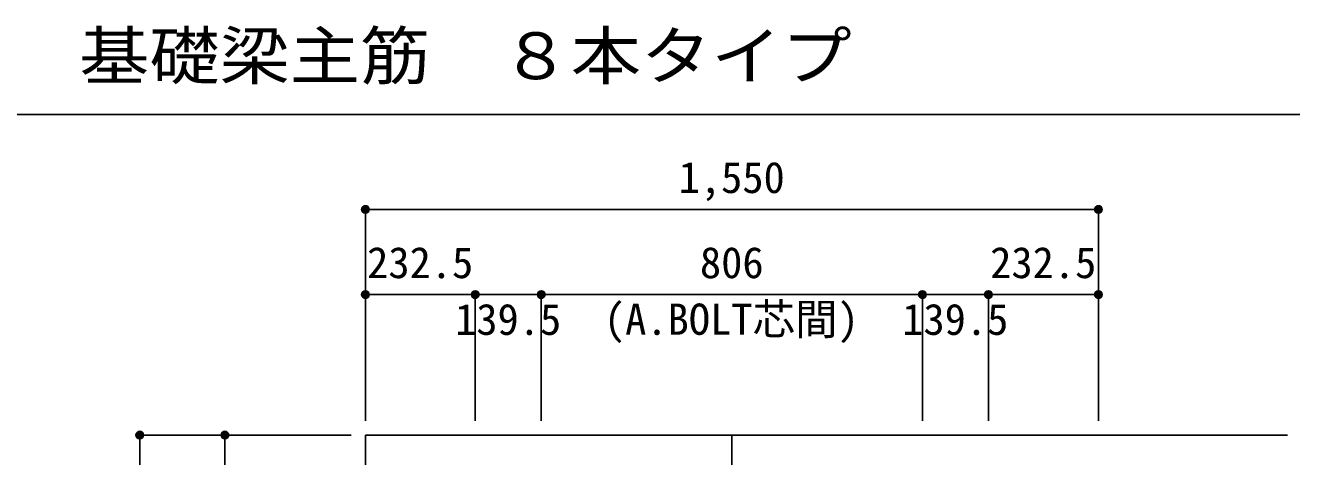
# Model space of a CAD drawing. Units: millimetres at full size, sheet at 1:30. Extents: x -5973 to 5954, y -4195 to 4201.
# Drawn here: x -942 to 1736, y -946 to -33 of the extents above; entities that cross this region are included whole.
import ezdxf
from ezdxf.enums import TextEntityAlignment as Align

# ---------------------------------------------------------------- set-up
doc = ezdxf.new("R2010")
doc.units = ezdxf.units.MM
doc.header["$LTSCALE"] = 30
doc.header["$PDMODE"] = 32
doc.header["$PDSIZE"] = 15
doc.linetypes.add('CHAIN1', pattern=[8, 5, -1, 1, -1])
for name, color, linetype in [('0-1_躯体線', 2, 'Continuous'), ('0-7_文字', 4, 'Continuous'), ('0-D_寸法', 4, 'Continuous'), ('6-7_文字', 7, 'Continuous'), ('F-0_枠', 6, 'Continuous')]:
    doc.layers.add(name, color=color, linetype=linetype)
doc.styles.add('ＭＳ ゴシック', font='')
doc.styles.get('ＭＳ ゴシック').set_extended_font_data('MS Gothic')

msp = doc.modelspace()

# ---------------------------------------------------------------- linework, layer by layer
at = {"layer": '0-1_躯体線'}
for p, q in [((-222.56, -899.89), (-222.56, -2449.89)), ((1727.44, -899.89), (-222.56, -899.89))]:
    msp.add_line(p, q, dxfattribs=at)
at = {"layer": '0-D_寸法'}
for p, q in [((-222.56, -422.85), (1327.44, -422.85)), ((1327.44, -422.85), (1327.44, -602.85)), ((9.94, -602.85), (-222.56, -602.85)), ((-222.56, -602.85), (-222.56, -869.89)), ((149.44, -602.85), (9.94, -602.85)), ((9.94, -602.85), (9.94, -869.89)), ((955.44, -602.85), (149.44, -602.85)), ((149.44, -602.85), (149.44, -869.89)), ((1094.94, -602.85), (955.44, -602.85)), ((955.44, -602.85), (955.44, -869.89)), ((1327.44, -602.85), (1094.94, -602.85)), ((1094.94, -602.85), (1094.94, -869.89)), ((1327.44, -602.85), (1327.44, -869.89)), ((-699.6, -899.89), (-519.6, -899.89)), ((-699.6, -899.89), (-519.6, -899.89)), ((-699.6, -2449.89), (-699.6, -899.89)), ((-519.6, -899.89), (-252.56, -899.89))]:
    msp.add_line(p, q, dxfattribs=at)
at = {"layer": '0-D_寸法', "linetype": 'CHAIN1'}
msp.add_line((552.44, -899.89), (552.44, -2849.89), dxfattribs=at)
at = {"layer": '0-D_寸法'}
for points in [[(-222.56, -422.85), (-222.56, -602.85), (-222.56, -869.89)], [(-519.6, -1301.39), (-519.6, -899.89), (-252.56, -899.89)]]:
    msp.add_lwpolyline(points, dxfattribs=at)
for centre, radius in [((-222.56, -422.85), 8), ((-222.56, -422.85), 7.2), ((-222.56, -422.85), 6.4), ((-222.56, -422.85), 5.6), ((-222.56, -422.85), 4.8), ((-222.56, -422.85), 4), ((-222.56, -422.85), 3.2), ((-222.56, -422.85), 2.4), ((-222.56, -422.85), 1.6), ((-222.56, -422.85), 0.8), ((1327.44, -422.85), 8), ((1327.44, -422.85), 7.2), ((1327.44, -422.85), 6.4), ((1327.44, -422.85), 5.6), ((1327.44, -422.85), 4.8), ((1327.44, -422.85), 4), ((1327.44, -422.85), 3.2), ((1327.44, -422.85), 2.4), ((1327.44, -422.85), 1.6), ((1327.44, -422.85), 0.8), ((-222.56, -602.85), 8), ((-222.56, -602.85), 7.2), ((-222.56, -602.85), 6.4), ((-222.56, -602.85), 5.6), ((-222.56, -602.85), 4.8), ((-222.56, -602.85), 4), ((-222.56, -602.85), 3.2), ((-222.56, -602.85), 2.4), ((-222.56, -602.85), 1.6), ((-222.56, -602.85), 0.8), ((9.94, -602.85), 8), ((9.94, -602.85), 7.2), ((9.94, -602.85), 6.4), ((9.94, -602.85), 5.6), ((9.94, -602.85), 4.8), ((9.94, -602.85), 4), ((9.94, -602.85), 3.2), ((9.94, -602.85), 2.4), ((9.94, -602.85), 1.6), ((9.94, -602.85), 0.8), ((149.44, -602.85), 8), ((149.44, -602.85), 7.2), ((149.44, -602.85), 6.4), ((149.44, -602.85), 5.6), ((149.44, -602.85), 4.8), ((149.44, -602.85), 4), ((149.44, -602.85), 3.2), ((149.44, -602.85), 2.4), ((149.44, -602.85), 1.6), ((149.44, -602.85), 0.8), ((955.44, -602.85), 8), ((955.44, -602.85), 7.2), ((955.44, -602.85), 6.4), ((955.44, -602.85), 5.6), ((955.44, -602.85), 4.8), ((955.44, -602.85), 4), ((955.44, -602.85), 3.2), ((955.44, -602.85), 2.4), ((955.44, -602.85), 1.6), ((955.44, -602.85), 0.8), ((1094.94, -602.85), 8), ((1094.94, -602.85), 7.2), ((1094.94, -602.85), 6.4), ((1094.94, -602.85), 5.6), ((1094.94, -602.85), 4.8), ((1094.94, -602.85), 4), ((1094.94, -602.85), 3.2), ((1094.94, -602.85), 2.4), ((1094.94, -602.85), 1.6), ((1094.94, -602.85), 0.8), ((1327.44, -602.85), 8), ((1327.44, -602.85), 7.2), ((1327.44, -602.85), 6.4), ((1327.44, -602.85), 5.6), ((1327.44, -602.85), 4.8), ((1327.44, -602.85), 4), ((1327.44, -602.85), 3.2), ((1327.44, -602.85), 2.4), ((1327.44, -602.85), 1.6), ((1327.44, -602.85), 0.8), ((-699.6, -899.89), 8), ((-699.6, -899.89), 7.2), ((-699.6, -899.89), 6.4), ((-699.6, -899.89), 5.6), ((-699.6, -899.89), 4.8), ((-699.6, -899.89), 4), ((-699.6, -899.89), 3.2), ((-699.6, -899.89), 2.4), ((-699.6, -899.89), 1.6), ((-699.6, -899.89), 0.8), ((-519.6, -899.89), 8), ((-519.6, -899.89), 7.2), ((-519.6, -899.89), 6.4), ((-519.6, -899.89), 5.6), ((-519.6, -899.89), 4.8), ((-519.6, -899.89), 4), ((-519.6, -899.89), 3.2), ((-519.6, -899.89), 2.4), ((-519.6, -899.89), 1.6), ((-519.6, -899.89), 0.8)]:
    msp.add_circle(centre, radius, dxfattribs=at)
at = {"layer": '0-D_寸法', "color": 7}
for p in [(-222.56, -422.85), (-222.56, -422.85), (1327.44, -422.85), (-222.56, -602.85), (-222.56, -602.85), (9.94, -602.85), (9.94, -602.85), (149.44, -602.85), (149.44, -602.85), (955.44, -602.85), (955.44, -602.85), (1094.94, -602.85), (1094.94, -602.85), (1327.44, -602.85), (1327.44, -602.85), (-699.6, -899.89), (-519.6, -899.89), (-519.6, -899.89)]:
    msp.add_point(p, dxfattribs=at)
at = {"layer": 'F-0_枠', "color": 2}
msp.add_line((-5972.88, -222.05), (3723.6, -222.05), dxfattribs=at)

# ---------------------------------------------------------------- texts
at = {"layer": '0-7_文字', "style": 'ＭＳ ゴシック'}
msp.add_text('(A.BOLT芯間)', height=65.98, dxfattribs=at).set_placement((281.92, -707.62), align=Align.BOTTOM_LEFT)
at = {"layer": '0-D_寸法', "style": 'ＭＳ ゴシック'}
for s, p in [('1,550', (439.94, -407.85)), ('232.5', (-218.81, -587.85)), ('806', (484.94, -587.85)), ('232.5', (1098.69, -587.85)), ('139.5', (-32.81, -707.85)), ('139.5', (912.69, -707.85))]:
    msp.add_text(s, height=65.98, dxfattribs=at).set_placement(p, align=Align.BOTTOM_LEFT)
at = {"layer": '6-7_文字', "color": 2, "style": 'ＭＳ ゴシック', "width": 1.1}
msp.add_text('\u3000\u3000基礎梁主筋\u3000８本タイプ', height=98.97, dxfattribs=at).set_placement((-1124.64, -177.05), align=Align.BOTTOM_LEFT)

doc.saveas('drawing.dxf')
